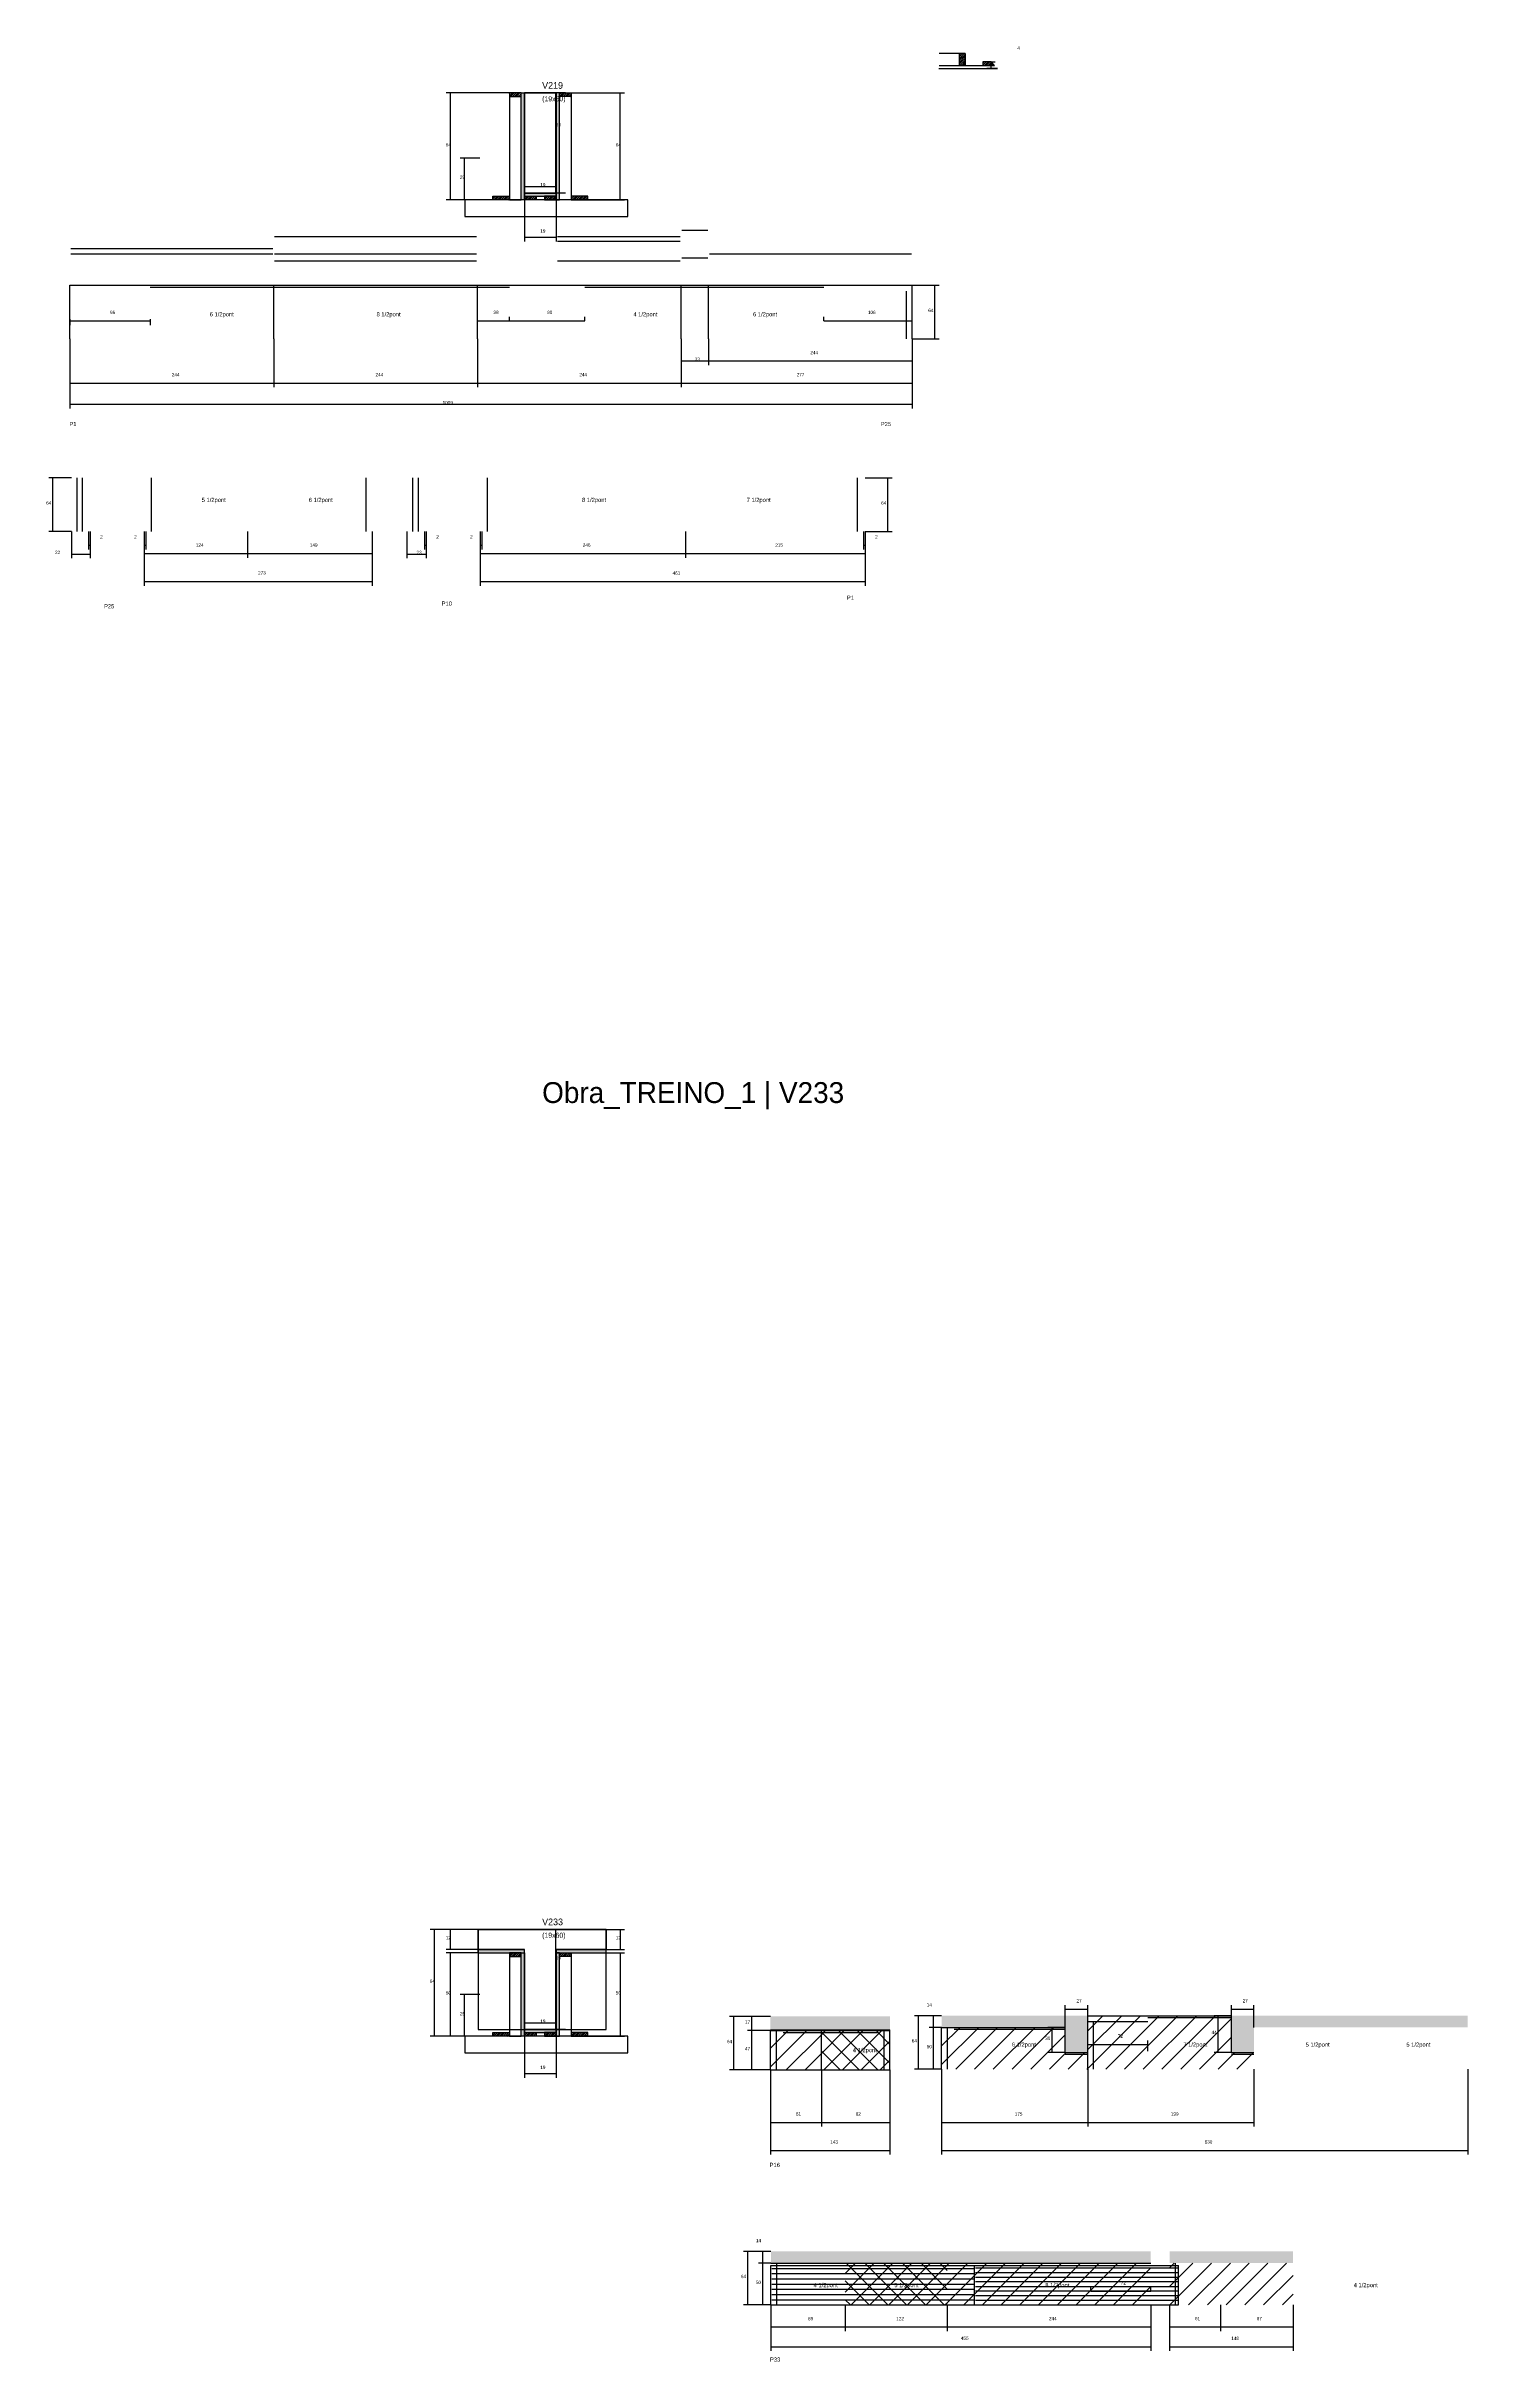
# Model space of a CAD drawing. Header units: metres. Extents: x -2848 to 22762, y -49062 to 1016.
# Drawn here: x 2606 to 4308, y -18118 to -15344 of the extents above; entities that cross this region are included whole.
import ezdxf

# ---------------------------------------------------------------- set-up
doc = ezdxf.new("R2010")
doc.units = ezdxf.units.M
for name, color, linetype in [('CONCRETO', 251, 'Continuous'), ('COTA', 4, 'Continuous'), ('Cota Seção (2x)', 4, 'Continuous'), ('Hachura', 253, 'Continuous'), ('LABEL_ID', 3, 'Continuous'), ('Madeira', 126, 'Continuous'), ('NOMENCLATURA', 7, 'Continuous'), ('Painéis', 200, 'Continuous'), ('REAPROVEITAMENTO', 251, 'Continuous'), ('SARR_2.2x7', 40, 'Continuous'), ('Texto Seção', 7, 'Continuous')]:
    doc.layers.add(name, color=color, linetype=linetype)

msp = doc.modelspace()

# ---------------------------------------------------------------- hatches: boundary and pattern name
at = {"layer": 'COTA'}
h = msp.add_hatch(dxfattribs=at)
h.set_pattern_fill('AR-CONC', scale=0.03)
h.paths.add_polyline_path([(3616.5, -17720.3), (3616.5, -17704.3), (3616.5, -17704.3), (3473.5, -17704.3), (3473.5, -17704.3), (3473.5, -17720.3), (3473.5, -17720.3), (3616.5, -17720.3)])
h = msp.add_hatch(dxfattribs=at)
h.set_pattern_fill('AR-CONC', scale=0.03)
h.paths.add_polyline_path([(3853.5, -17747.4), (3853.5, -17703.4), (3853.5, -17703.4), (3678.5, -17703.4), (3678.5, -17703.4), (3678.5, -17717.4), (3678.5, -17717.4), (3826.5, -17717.4), (3826.5, -17717.4), (3826.5, -17747.4), (3826.5, -17747.4), (3853.5, -17747.4)])
h = msp.add_hatch(dxfattribs=at)
h.set_pattern_fill('AR-CONC', scale=0.03)
h.paths.add_polyline_path([(4025.5, -17703.4), (4025.5, -17747.4), (4025.5, -17747.4), (4052.5, -17747.4), (4052.5, -17747.4), (4052.5, -17717.4), (4052.5, -17717.4), (4308.5, -17717.4), (4308.5, -17717.4), (4308.5, -17703.4), (4308.5, -17703.4), (4025.5, -17703.4)])
h = msp.add_hatch(dxfattribs=at)
h.set_pattern_fill('AR-CONC', scale=0.03)
h.paths.add_polyline_path([(3929, -17985.8), (3929, -17999.8), (3929, -17999.8), (3474, -17999.8), (3474, -17999.8), (3474, -17985.8), (3474, -17985.8), (3929, -17985.8)])
h = msp.add_hatch(dxfattribs=at)
h.set_pattern_fill('AR-CONC', scale=0.03)
h.paths.add_polyline_path([(4099.4, -17999.8), (4099.4, -17985.8), (4099.4, -17985.8), (3951.4, -17985.8), (3951.4, -17985.8), (3951.4, -17999.8), (3951.4, -17999.8), (4099.4, -17999.8)])
at = {"layer": 'Hachura'}
h = msp.add_hatch(dxfattribs=at)
h.set_pattern_fill('ANSI31', scale=0.5)
h.paths.add_polyline_path([(3706.8, -15366.9), (3699.8, -15366.9), (3699.8, -15352.9), (3706.8, -15352.9)])
h = msp.add_hatch(dxfattribs=at)
h.set_pattern_fill('ANSI31', scale=0.5)
h.paths.add_polyline_path([(3741.8, -15366.9), (3737.6, -15362.5), (3737.6, -15362.5), (3727.7, -15362.5), (3727.7, -15362.5), (3727.7, -15366.9), (3727.7, -15366.9), (3741.8, -15366.9)])
h = msp.add_hatch(dxfattribs=at)
h.set_pattern_fill('ANSI31', scale=0.5)
h.paths.add_polyline_path([(3174.8, -15404.4), (3174.8, -15400), (3174.8, -15400), (3160.8, -15400), (3160.8, -15400), (3160.8, -15404.4), (3160.8, -15404.4), (3174.8, -15404.4)])
h = msp.add_hatch(color=8, dxfattribs=at)
h.dxf.hatch_style = 1
h.paths.add_polyline_path([(3174.8, -15400), (3178.8, -15400), (3178.8, -15400), (3178.8, -15528), (3178.8, -15528), (3174.8, -15528), (3174.8, -15528), (3174.8, -15400)])
h = msp.add_hatch(color=8, dxfattribs=at)
h.dxf.hatch_style = 1
h.paths.add_polyline_path([(3220.8, -15400), (3216.8, -15400), (3216.8, -15400), (3216.8, -15528), (3216.8, -15528), (3220.8, -15528), (3220.8, -15528), (3220.8, -15400)])
h = msp.add_hatch(dxfattribs=at)
h.set_pattern_fill('ANSI31', scale=0.5)
h.paths.add_polyline_path([(3220.8, -15404.4), (3220.8, -15400), (3220.8, -15400), (3234.8, -15400), (3234.8, -15400), (3234.8, -15404.4), (3234.8, -15404.4), (3220.8, -15404.4)])
h = msp.add_hatch(dxfattribs=at)
h.set_pattern_fill('ANSI31', scale=0.5)
h.paths.add_polyline_path([(3140.8, -15528), (3140.8, -15523.6), (3140.8, -15523.6), (3160.8, -15523.6), (3160.8, -15523.6), (3160.8, -15528), (3160.8, -15528), (3140.8, -15528)])
h = msp.add_hatch(color=8, dxfattribs=at)
h.dxf.hatch_style = 1
h.paths.add_polyline_path([(3216.8, -15523.6), (3216.8, -15520), (3216.8, -15520), (3178.8, -15520), (3178.8, -15520), (3178.8, -15523.6), (3178.8, -15523.6), (3216.8, -15523.6)])
h = msp.add_hatch(dxfattribs=at)
h.set_pattern_fill('ANSI31', scale=0.5)
h.paths.add_polyline_path([(3178.8, -15528), (3178.8, -15523.6), (3178.8, -15523.6), (3192.8, -15523.6), (3192.8, -15523.6), (3192.8, -15528), (3192.8, -15528), (3178.8, -15528)])
h = msp.add_hatch(dxfattribs=at)
h.set_pattern_fill('ANSI31', scale=0.5)
h.paths.add_polyline_path([(3216.8, -15528), (3216.8, -15523.6), (3216.8, -15523.6), (3202.8, -15523.6), (3202.8, -15523.6), (3202.8, -15528), (3202.8, -15528), (3216.8, -15528)])
h = msp.add_hatch(dxfattribs=at)
h.set_pattern_fill('ANSI31', scale=0.5)
h.paths.add_polyline_path([(3254.8, -15528), (3254.8, -15523.6), (3254.8, -15523.6), (3234.8, -15523.6), (3234.8, -15523.6), (3234.8, -15528), (3234.8, -15528), (3254.8, -15528)])
h = msp.add_hatch(color=8, dxfattribs=at)
h.dxf.hatch_style = 1
h.paths.add_polyline_path([(3178.8, -17628), (3178.8, -17624), (3178.8, -17624), (3123.2, -17624), (3123.2, -17624), (3123.2, -17628), (3123.2, -17628), (3178.8, -17628)])
h = msp.add_hatch(dxfattribs=at)
h.set_pattern_fill('ANSI31', scale=0.5)
h.paths.add_polyline_path([(3174.8, -17632.4), (3174.8, -17628), (3174.8, -17628), (3160.8, -17628), (3160.8, -17628), (3160.8, -17632.4), (3160.8, -17632.4), (3174.8, -17632.4)])
h = msp.add_hatch(color=8, dxfattribs=at)
h.dxf.hatch_style = 1
h.paths.add_polyline_path([(3174.8, -17628), (3178.8, -17628), (3178.8, -17628), (3178.8, -17728), (3178.8, -17728), (3174.8, -17728), (3174.8, -17728), (3174.8, -17628)])
h = msp.add_hatch(color=8, dxfattribs=at)
h.dxf.hatch_style = 1
h.paths.add_polyline_path([(3276.8, -17628), (3276.8, -17624), (3276.8, -17624), (3216.8, -17624), (3216.8, -17624), (3216.8, -17628), (3216.8, -17628), (3276.8, -17628)])
h = msp.add_hatch(color=8, dxfattribs=at)
h.dxf.hatch_style = 1
h.paths.add_polyline_path([(3220.8, -17628), (3216.8, -17628), (3216.8, -17628), (3216.8, -17728), (3216.8, -17728), (3220.8, -17728), (3220.8, -17728), (3220.8, -17628)])
h = msp.add_hatch(dxfattribs=at)
h.set_pattern_fill('ANSI31', scale=0.5)
h.paths.add_polyline_path([(3220.8, -17632.4), (3220.8, -17628), (3220.8, -17628), (3234.8, -17628), (3234.8, -17628), (3234.8, -17632.4), (3234.8, -17632.4), (3220.8, -17632.4)])
h = msp.add_hatch(dxfattribs=at)
h.set_pattern_fill('ANSI31', scale=0.5)
h.paths.add_polyline_path([(3140.8, -17728), (3140.8, -17723.6), (3140.8, -17723.6), (3160.8, -17723.6), (3160.8, -17723.6), (3160.8, -17728), (3160.8, -17728), (3140.8, -17728)])
h = msp.add_hatch(color=8, dxfattribs=at)
h.dxf.hatch_style = 1
h.paths.add_polyline_path([(3216.8, -17723.6), (3216.8, -17720), (3216.8, -17720), (3178.8, -17720), (3178.8, -17720), (3178.8, -17723.6), (3178.8, -17723.6), (3216.8, -17723.6)])
h = msp.add_hatch(dxfattribs=at)
h.set_pattern_fill('ANSI31', scale=0.5)
h.paths.add_polyline_path([(3178.8, -17728), (3178.8, -17723.6), (3178.8, -17723.6), (3192.8, -17723.6), (3192.8, -17723.6), (3192.8, -17728), (3192.8, -17728), (3178.8, -17728)])
h = msp.add_hatch(dxfattribs=at)
h.set_pattern_fill('ANSI31', scale=0.5)
h.paths.add_polyline_path([(3216.8, -17728), (3216.8, -17723.6), (3216.8, -17723.6), (3202.8, -17723.6), (3202.8, -17723.6), (3202.8, -17728), (3202.8, -17728), (3216.8, -17728)])
h = msp.add_hatch(dxfattribs=at)
h.set_pattern_fill('ANSI31', scale=0.5)
h.paths.add_polyline_path([(3254.8, -17728), (3254.8, -17723.6), (3254.8, -17723.6), (3234.8, -17723.6), (3234.8, -17723.6), (3234.8, -17728), (3234.8, -17728), (3254.8, -17728)])
at = {"layer": 'REAPROVEITAMENTO'}
h = msp.add_hatch(dxfattribs=at)
h.set_pattern_fill('ANSI31', scale=5)
h.paths.add_polyline_path([(3473.5, -17768.3), (3534.5, -17768.3), (3534.5, -17768.3), (3534.5, -17721.3), (3534.5, -17721.3), (3473.5, -17721.3), (3473.5, -17721.3), (3473.5, -17768.3)])
h = msp.add_hatch(dxfattribs=at)
h.set_pattern_fill('ANSI37', scale=5)
h.paths.add_polyline_path([(3616.5, -17721.3), (3534.5, -17721.3), (3534.5, -17721.3), (3534.5, -17768.3), (3534.5, -17768.3), (3616.5, -17768.3), (3616.5, -17768.3), (3616.5, -17721.3)])
h = msp.add_hatch(dxfattribs=at)
h.set_pattern_fill('ANSI31', scale=5)
h.paths.add_polyline_path([(3826.5, -17747.4), (3826.5, -17717.4), (3826.5, -17717.4), (3678.5, -17717.4), (3678.5, -17717.4), (3678.5, -17767.4), (3678.5, -17767.4), (3853.5, -17767.4), (3853.5, -17767.4), (3853.5, -17747.4), (3853.5, -17747.4), (3826.5, -17747.4)])
h = msp.add_hatch(dxfattribs=at)
h.set_pattern_fill('ANSI31', scale=5)
h.paths.add_polyline_path([(4025.5, -17747.4), (4025.5, -17703.4), (4025.5, -17703.4), (3853.5, -17703.4), (3853.5, -17703.4), (3853.5, -17767.4), (3853.5, -17767.4), (4052.5, -17767.4), (4052.5, -17767.4), (4052.5, -17747.4), (4052.5, -17747.4), (4025.5, -17747.4)])
h = msp.add_hatch(dxfattribs=at)
h.set_pattern_fill('ANSI37', scale=5)
h.paths.add_polyline_path([(3685, -17999.8), (3563, -17999.8), (3563, -17999.8), (3563, -18049.8), (3563, -18049.8), (3685, -18049.8), (3685, -18049.8), (3685, -17999.8)])
h = msp.add_hatch(dxfattribs=at)
h.set_pattern_fill('ANSI31', scale=5)
h.paths.add_polyline_path([(3685, -18049.8), (3929, -18049.8), (3929, -18049.8), (3929, -17999.8), (3929, -17999.8), (3685, -17999.8), (3685, -17999.8), (3685, -18049.8)])
h = msp.add_hatch(dxfattribs=at)
h.set_pattern_fill('ANSI31', scale=5)
h.paths.add_polyline_path([(3951.4, -18049.8), (4099.4, -18049.8), (4099.4, -18049.8), (4099.4, -17999.8), (4099.4, -17999.8), (3951.4, -17999.8), (3951.4, -17999.8), (3951.4, -18049.8)])

# ---------------------------------------------------------------- linework, layer by layer
at = {"layer": 'CONCRETO'}
for points in [[(3178.8, -15400), (3178.8, -15400), (3216.8, -15400), (3216.8, -15428), (3216.8, -15428), (3216.8, -15520), (3178.8, -15520), (3178.8, -15400)], [(3178.8, -15520), (3216.8, -15520), (3216.8, -15400), (3178.8, -15400)], [(3123.2, -17624), (3123.2, -17600), (3276.8, -17600), (3276.8, -17624), (3216.8, -17624), (3216.8, -17720), (3178.8, -17720), (3178.8, -17624)], [(3123.2, -17720), (3276.8, -17720), (3276.8, -17600), (3123.2, -17600)]]:
    msp.add_lwpolyline(points, close=True, dxfattribs=at)
at = {"layer": 'COTA'}
for p, q in [((3737.6, -15370.5), (3737.6, -15362.5)), ((3737.6, -15362.5), (3742.6, -15362.5)), ((3745.2, -15370.5), (3732.6, -15370.5)), ((3160.8, -15400), (3085.1, -15400)), ((3090.1, -15528), (3090.1, -15400)), ((3234.8, -15400), (3298.6, -15400)), ((3293.6, -15528), (3293.6, -15400)), ((3125.5, -15478.1), (3101.9, -15478.1)), ((3106.9, -15528), (3106.9, -15478.1)), ((3145.2, -15528), (3085.1, -15528)), ((3125.5, -15528), (3101.9, -15528)), ((3178.8, -15528), (3178.8, -15577.8)), ((3216.8, -15528), (3216.8, -15577.8)), ((3250.4, -15528), (3298.6, -15528)), ((3178.8, -15572.8), (3216.8, -15572.8)), ((2634.5, -15694.4), (2634.5, -15778)), ((2634.5, -15694.4), (2634.5, -15752.6)), ((2878.5, -15694.4), (2878.5, -15752.6)), ((2878.5, -15694.4), (2878.5, -15752.6)), ((3122.5, -15694.4), (3122.5, -15752.6)), ((3122.5, -15694.4), (3122.5, -15752.6)), ((3366.5, -15694.4), (3366.5, -15752.6)), ((3366.5, -15694.4), (3366.5, -15752.6)), ((3643.2, -15694.4), (3643.2, -15752.6)), ((3643.2, -15694.4), (3643.2, -15778)), ((2634.5, -15747.6), (2878.5, -15747.6)), ((2878.5, -15747.6), (3122.5, -15747.6)), ((3122.5, -15747.6), (3366.5, -15747.6)), ((3366.5, -15747.6), (3643.2, -15747.6)), ((2634.5, -15773), (3643.2, -15773)), ((2656.7, -15925.2), (2656.7, -15946.8)), ((2656.7, -15941.8), (2658.7, -15941.8)), ((2658.7, -15925.2), (2658.7, -15946.8)), ((2723.3, -15925.2), (2723.3, -15956.7)), ((2723.3, -15925.2), (2723.3, -15990.3)), ((2723.3, -15925.2), (2723.3, -15946.8)), ((2723.3, -15941.8), (2725.3, -15941.8)), ((2725.3, -15925.2), (2725.3, -15946.8)), ((2847.3, -15925.2), (2847.3, -15956.7)), ((2847.3, -15925.2), (2847.3, -15956.7)), ((2996.3, -15925.2), (2996.3, -15956.7)), ((2996.3, -15925.2), (2996.3, -15990.3)), ((3059.1, -15925.2), (3059.1, -15946.8)), ((3059.1, -15941.8), (3061.1, -15941.8)), ((3061.1, -15925.2), (3061.1, -15946.8)), ((3125.7, -15925.2), (3125.7, -15956.7)), ((3125.7, -15925.2), (3125.7, -15990.3)), ((3125.7, -15925.2), (3125.7, -15946.8)), ((3125.7, -15941.8), (3127.7, -15941.8)), ((3127.7, -15925.2), (3127.7, -15946.8)), ((3371.7, -15925.2), (3371.7, -15956.7)), ((3371.7, -15925.2), (3371.7, -15956.7)), ((3584.7, -15925.2), (3584.7, -15946.8)), ((3584.7, -15941.8), (3586.7, -15941.8)), ((3586.7, -15925.2), (3586.7, -15956.7)), ((3586.7, -15925.2), (3586.7, -15990.3)), ((3586.7, -15925.2), (3586.7, -15946.8)), ((2723.3, -15951.7), (2847.3, -15951.7)), ((2847.3, -15951.7), (2996.3, -15951.7)), ((3125.7, -15951.7), (3371.7, -15951.7)), ((3371.7, -15951.7), (3586.7, -15951.7)), ((2723.3, -15985.3), (2996.3, -15985.3)), ((3125.7, -15985.3), (3586.7, -15985.3)), ((3123.2, -17600), (3065.9, -17600)), ((3070.9, -17728), (3070.9, -17600)), ((3123.2, -17600), (3085.2, -17600)), ((3090.2, -17624), (3090.2, -17600)), ((3276.8, -17600), (3298.7, -17600)), ((3293.7, -17624), (3293.7, -17600)), ((3123.2, -17624), (3085.2, -17624)), ((3123.2, -17628), (3085.2, -17628)), ((3090.2, -17728), (3090.2, -17628)), ((3276.8, -17624), (3298.7, -17624)), ((3276.8, -17628), (3298.7, -17628)), ((3293.7, -17728), (3293.7, -17628)), ((3125.5, -17678), (3102, -17678)), ((3107, -17728), (3107, -17678)), ((3826.5, -17717.4), (3826.5, -17690.6)), ((3826.5, -17695.6), (3853.5, -17695.6)), ((3853.5, -17703.4), (3853.5, -17690.6)), ((4025.5, -17703.4), (4025.5, -17690.6)), ((4025.5, -17695.6), (4052.5, -17695.6)), ((4052.5, -17717.4), (4052.5, -17690.6)), ((3473.5, -17704.3), (3424.5, -17704.3)), ((3429.5, -17768.3), (3429.5, -17704.3)), ((3473.5, -17704.3), (3446.1, -17704.3)), ((3473.5, -17721.3), (3446.1, -17721.3)), ((3473.5, -17721.3), (3446.1, -17721.3)), ((3451.1, -17721.3), (3451.1, -17704.3)), ((3451.1, -17768.3), (3451.1, -17721.3)), ((3826.5, -17717.4), (3805.8, -17717.4)), ((3810.8, -17747.4), (3810.8, -17717.4)), ((4025.5, -17703.4), (4004.8, -17703.4)), ((4009.8, -17747.4), (4009.8, -17703.4)), ((3145.2, -17728), (3065.9, -17728)), ((3145.2, -17728), (3085.2, -17728)), ((3125.5, -17728), (3102, -17728)), ((3178.8, -17728), (3178.8, -17777.7)), ((3216.8, -17728), (3216.8, -17777.7)), ((3250.4, -17728), (3298.7, -17728)), ((3826.5, -17747.4), (3805.8, -17747.4)), ((3853.5, -17745.7), (3853.5, -17732.9)), ((3853.5, -17737.9), (3925.5, -17737.9)), ((3925.5, -17745.7), (3925.5, -17732.9)), ((4025.5, -17747.4), (4004.8, -17747.4)), ((3178.8, -17772.7), (3216.8, -17772.7)), ((3473.5, -17768.3), (3424.5, -17768.3)), ((3473.5, -17768.3), (3446.1, -17768.3)), ((3473.5, -17768.3), (3473.5, -17836.2)), ((3473.5, -17768.3), (3473.5, -17869.8)), ((3534.5, -17768.3), (3534.5, -17836.2)), ((3534.5, -17768.3), (3534.5, -17836.2)), ((3616.5, -17768.3), (3616.5, -17836.2)), ((3616.5, -17768.3), (3616.5, -17869.8)), ((3678.5, -17767.4), (3678.5, -17869.8)), ((3678.5, -17767.4), (3678.5, -17836.2)), ((3853.5, -17767.4), (3853.5, -17836.2)), ((3853.5, -17767.4), (3853.5, -17836.2)), ((4052.5, -17767.4), (4052.5, -17836.2)), ((4308.5, -17767.4), (4308.5, -17869.8)), ((3473.5, -17831.2), (3534.5, -17831.2)), ((3534.5, -17831.2), (3616.5, -17831.2)), ((3678.5, -17831.2), (3853.5, -17831.2)), ((3853.5, -17831.2), (4052.5, -17831.2)), ((3473.5, -17864.8), (3616.5, -17864.8)), ((3678.5, -17864.8), (4308.5, -17864.8)), ((3474, -18049.8), (3474, -18104.9)), ((3685, -18049.8), (3685, -18081.3)), ((3929, -18049.8), (3929, -18081.3)), ((3929, -18049.8), (3929, -18104.9)), ((3951.4, -18049.8), (3951.4, -18081.3)), ((3951.4, -18049.8), (3951.4, -18104.9)), ((4012.4, -18049.8), (4012.4, -18081.3)), ((4012.4, -18049.8), (4012.4, -18081.3)), ((4099.4, -18049.8), (4099.4, -18081.3)), ((4099.4, -18049.8), (4099.4, -18104.9)), ((3685, -18076.3), (3929, -18076.3)), ((3951.4, -18076.3), (4012.4, -18076.3)), ((4012.4, -18076.3), (4099.4, -18076.3)), ((3474, -18099.9), (3929, -18099.9)), ((3951.4, -18099.9), (4099.4, -18099.9))]:
    msp.add_line(p, q, dxfattribs=at)
at = {"layer": 'Cota Seção (2x)'}
for p, q in [((3227.8, -15400), (3211.3, -15400)), ((3216.3, -15520), (3216.3, -15400)), ((3178.8, -15528), (3178.8, -15507)), ((3178.8, -15512), (3216.8, -15512)), ((3227.8, -15520), (3211.3, -15520)), ((3216.8, -15528), (3216.8, -15507)), ((3643.2, -15630.4), (3675.5, -15630.4)), ((3670.5, -15694.4), (3670.5, -15630.4)), ((2634.5, -15671.1), (2634.5, -15678)), ((2730.5, -15671.1), (2730.5, -15678)), ((3122.5, -15673), (3122.5, -15668)), ((3161, -15673), (3161, -15668)), ((3161, -15673), (3161, -15668)), ((3251, -15673), (3251, -15668)), ((3537.2, -15673), (3537.2, -15668)), ((3643.2, -15673), (3643.2, -15668)), ((2634.5, -15673), (2730.5, -15673)), ((3122.5, -15673), (3161, -15673)), ((3161, -15673), (3251, -15673)), ((3366.5, -15694.4), (3366.5, -15726)), ((3399.2, -15694.4), (3399.2, -15726)), ((3399.2, -15694.4), (3399.2, -15726)), ((3537.2, -15673), (3643.2, -15673)), ((3643.2, -15694.4), (3675.5, -15694.4)), ((3643.2, -15694.4), (3643.2, -15726)), ((3366.5, -15721), (3399.2, -15721)), ((3399.2, -15721), (3643.2, -15721)), ((2636.2, -15861.2), (2609, -15861.2)), ((2614, -15925.2), (2614, -15861.2)), ((3586.7, -15861.2), (3619.1, -15861.2)), ((3614.1, -15925.2), (3614.1, -15861.2)), ((2636.2, -15925.2), (2609, -15925.2)), ((2636.2, -15925.2), (2636.2, -15957.4)), ((2658.7, -15925.2), (2658.7, -15957.4)), ((3038.1, -15925.2), (3038.1, -15957.4)), ((3061.1, -15925.2), (3061.1, -15957.4)), ((3586.7, -15925.2), (3619.1, -15925.2)), ((2636.2, -15952.4), (2658.7, -15952.4)), ((3038.1, -15952.4), (3061.1, -15952.4)), ((3227.8, -17600), (3211.3, -17600)), ((3216.3, -17720), (3216.3, -17600)), ((3178.8, -17728), (3178.8, -17707)), ((3178.8, -17712), (3216.8, -17712)), ((3227.8, -17720), (3211.3, -17720)), ((3216.8, -17728), (3216.8, -17707)), ((3678.5, -17703.4), (3645.9, -17703.4)), ((3650.9, -17767.4), (3650.9, -17703.4)), ((3678.5, -17703.4), (3663.7, -17703.4)), ((3678.5, -17717.4), (3663.7, -17717.4)), ((3678.5, -17717.4), (3663.7, -17717.4)), ((3668.7, -17717.4), (3668.7, -17703.4)), ((3668.7, -17767.4), (3668.7, -17717.4)), ((3678.5, -17767.4), (3645.9, -17767.4)), ((3678.5, -17767.4), (3663.7, -17767.4)), ((3474, -17985.8), (3441.3, -17985.8)), ((3446.3, -18049.8), (3446.3, -17985.8)), ((3474, -17985.8), (3459.2, -17985.8)), ((3474, -17999.8), (3459.2, -17999.8)), ((3474, -17999.8), (3459.2, -17999.8)), ((3464.2, -17999.8), (3464.2, -17985.8)), ((3464.2, -18049.8), (3464.2, -17999.8)), ((3857, -18033.4), (3857, -18028.4)), ((3929, -18033.4), (3929, -18028.4)), ((3474, -18049.8), (3441.3, -18049.8)), ((3474, -18049.8), (3459.2, -18049.8)), ((3474, -18049.8), (3474, -18081.3)), ((3563, -18049.8), (3563, -18081.3)), ((3563, -18049.8), (3563, -18081.3)), ((3685, -18049.8), (3685, -18081.3)), ((3857, -18033.4), (3929, -18033.4)), ((3474, -18076.3), (3563, -18076.3)), ((3563, -18076.3), (3685, -18076.3))]:
    msp.add_line(p, q, dxfattribs=at)
at = {"layer": 'Madeira'}
msp.add_lwpolyline([(3706.8, -15366.9), (3706.8, -15352.9), (3675.4, -15352.9)], dxfattribs=at)
for points in [[(3706.8, -15352.9), (3706.8, -15366.9), (3699.8, -15366.9), (3699.8, -15352.9)], [(3727.7, -15366.9), (3741.8, -15366.9), (3737.6, -15362.5), (3727.7, -15362.5)], [(3174.8, -15404.4), (3174.8, -15400), (3160.8, -15400), (3160.8, -15404.4)], [(3174.8, -15400), (3160.8, -15400), (3160.8, -15528), (3174.8, -15528)], [(3220.8, -15404.4), (3220.8, -15400), (3234.8, -15400), (3234.8, -15404.4)], [(3220.8, -15400), (3234.8, -15400), (3234.8, -15528), (3220.8, -15528)], [(3107.3, -15548), (3302.5, -15548), (3302.5, -15528), (3107.3, -15528)], [(3140.8, -15528), (3140.8, -15523.6), (3160.8, -15523.6), (3160.8, -15528)], [(3178.8, -15528), (3178.8, -15523.6), (3192.8, -15523.6), (3192.8, -15528)], [(3216.8, -15528), (3216.8, -15523.6), (3202.8, -15523.6), (3202.8, -15528)], [(3254.8, -15528), (3254.8, -15523.6), (3234.8, -15523.6), (3234.8, -15528)], [(3174.8, -17632.4), (3174.8, -17628), (3160.8, -17628), (3160.8, -17632.4)], [(3174.8, -17628), (3160.8, -17628), (3160.8, -17728), (3174.8, -17728)], [(3220.8, -17632.4), (3220.8, -17628), (3234.8, -17628), (3234.8, -17632.4)], [(3220.8, -17628), (3234.8, -17628), (3234.8, -17728), (3220.8, -17728)], [(3140.8, -17728), (3140.8, -17723.6), (3160.8, -17723.6), (3160.8, -17728)], [(3178.8, -17728), (3178.8, -17723.6), (3192.8, -17723.6), (3192.8, -17728)], [(3216.8, -17728), (3216.8, -17723.6), (3202.8, -17723.6), (3202.8, -17728)], [(3254.8, -17728), (3254.8, -17723.6), (3234.8, -17723.6), (3234.8, -17728)], [(3107.4, -17748), (3302.6, -17748), (3302.6, -17728), (3107.4, -17728)]]:
    msp.add_lwpolyline(points, close=True, dxfattribs=at)
at = {"layer": 'Painéis'}
for p, q in [((3675.3, -15370.5), (3745.2, -15370.5)), ((3675.4, -15366.9), (3741.8, -15366.9)), ((3178.8, -15528), (3178.8, -15400)), ((3216.8, -15528), (3216.8, -15400)), ((3178.8, -15520), (3216.8, -15520)), ((3178.8, -15523.6), (3178.8, -15520)), ((3216.8, -15523.6), (3216.8, -15520)), ((2634.5, -15630.4), (3643.2, -15630.4)), ((2634.5, -15694.4), (2634.5, -15630.4)), ((2878.5, -15694.4), (2878.5, -15630.4)), ((3122.5, -15694.4), (3122.5, -15630.4)), ((3366.5, -15694.4), (3366.5, -15630.4)), ((3399.2, -15694.4), (3399.2, -15630.4)), ((3643.2, -15694.4), (3643.2, -15630.4)), ((3123.2, -17624), (3178.8, -17624)), ((3123.2, -17628), (3123.2, -17624)), ((3178.8, -17628), (3178.8, -17624)), ((3178.8, -17728), (3178.8, -17628)), ((3216.8, -17624), (3276.8, -17624)), ((3216.8, -17628), (3216.8, -17624)), ((3216.8, -17728), (3216.8, -17628)), ((3276.8, -17628), (3276.8, -17624)), ((3178.8, -17720), (3216.8, -17720)), ((3178.8, -17723.6), (3178.8, -17720)), ((3216.8, -17723.6), (3216.8, -17720)), ((3473.5, -17721.3), (3616.5, -17721.3)), ((3473.5, -17768.3), (3473.5, -17721.3)), ((3534.5, -17768.3), (3534.5, -17721.3)), ((3616.5, -17768.3), (3616.5, -17721.3)), ((3678.5, -17717.4), (3826.5, -17717.4)), ((3678.5, -17767.4), (3678.5, -17717.4)), ((3826.5, -17747.4), (3826.5, -17717.4)), ((3853.5, -17703.4), (4025.5, -17703.4)), ((3853.5, -17767.4), (3853.5, -17703.4)), ((4025.5, -17747.4), (4025.5, -17703.4)), ((3826.5, -17747.4), (3853.5, -17747.4)), ((4025.5, -17747.4), (4052.5, -17747.4)), ((3473.5, -17768.3), (3616.5, -17768.3)), ((3474, -17999.8), (3929, -17999.8)), ((3474, -18002.8), (3718, -18002.8)), ((3474, -18049.8), (3474, -18002.8)), ((3718, -18049.8), (3718, -18002.8)), ((3718, -18002.8), (3962, -18002.8)), ((3718, -18049.8), (3718, -18002.8)), ((3962, -18049.8), (3962, -18002.8)), ((3474, -18049.8), (3929, -18049.8)), ((3474, -18049.8), (3718, -18049.8)), ((3718, -18049.8), (3962, -18049.8))]:
    msp.add_line(p, q, dxfattribs=at)
for points in [[(3174.8, -15400), (3178.8, -15400), (3178.8, -15528), (3174.8, -15528)], [(3220.8, -15400), (3216.8, -15400), (3216.8, -15528), (3220.8, -15528)], [(3216.8, -15523.6), (3216.8, -15520), (3178.8, -15520), (3178.8, -15523.6)], [(3178.8, -17628), (3178.8, -17624), (3123.2, -17624), (3123.2, -17628)], [(3174.8, -17628), (3178.8, -17628), (3178.8, -17728), (3174.8, -17728)], [(3276.8, -17628), (3276.8, -17624), (3216.8, -17624), (3216.8, -17628)], [(3220.8, -17628), (3216.8, -17628), (3216.8, -17728), (3220.8, -17728)], [(3216.8, -17723.6), (3216.8, -17720), (3178.8, -17720), (3178.8, -17723.6)]]:
    msp.add_lwpolyline(points, close=True, dxfattribs=at)
at = {"layer": 'SARR_2.2x7'}
for p, q in [((2635.5, -15586.5), (2877.3, -15586.5)), ((2879.3, -15571.8), (3121.3, -15571.8)), ((3218.3, -15571.8), (3365.3, -15571.8)), ((3218.3, -15577.7), (3365.3, -15577.7)), ((3367.3, -15564.5), (3398.3, -15564.5)), ((2635.5, -15592.8), (2877.3, -15592.8)), ((2879.3, -15592.8), (3121.3, -15592.8)), ((2879.3, -15601.1), (3121.3, -15601.1)), ((3218.3, -15601.1), (3365.3, -15601.1)), ((3367.3, -15597.5), (3398.3, -15597.5)), ((3400.3, -15592.8), (3642.3, -15592.8)), ((2730.5, -15632.6), (2878.5, -15632.6)), ((2878.5, -15632.6), (3122.5, -15632.6)), ((3122.5, -15632.6), (3161, -15632.6)), ((3251, -15632.6), (3366.5, -15632.6)), ((3366.5, -15632.6), (3537.2, -15632.6)), ((3636.2, -15694.4), (3636.2, -15637.4)), ((2643.2, -15925.2), (2643.2, -15861.2)), ((2649.7, -15925.2), (2649.7, -15861.2)), ((2732.3, -15925.2), (2732.3, -15861.2)), ((2989.3, -15925.2), (2989.3, -15861.2)), ((3045.1, -15925.2), (3045.1, -15861.2)), ((3052.1, -15925.2), (3052.1, -15861.2)), ((3134.7, -15925.2), (3134.7, -15861.2)), ((3577.7, -15925.2), (3577.7, -15861.2)), ((3473.5, -17720.3), (3616.5, -17720.3)), ((3473.5, -17721.3), (3473.5, -17720.3)), ((3480.5, -17768.3), (3480.5, -17721.3)), ((3488.5, -17723.5), (3534.5, -17723.5)), ((3534.5, -17721.3), (3534.5, -17720.3)), ((3534.5, -17723.5), (3601.5, -17723.5)), ((3609.5, -17768.3), (3609.5, -17721.3)), ((3616.5, -17721.3), (3616.5, -17720.3)), ((3685.5, -17767.4), (3685.5, -17717.4)), ((3693.5, -17719.6), (3826.5, -17719.6)), ((3853.5, -17710.4), (3925.5, -17710.4)), ((3860.5, -17767.4), (3860.5, -17710.4)), ((3925.5, -17705.6), (4025.5, -17705.6)), ((3826.5, -17749.6), (3853.5, -17749.6)), ((4025.5, -17749.6), (4052.5, -17749.6)), ((3481, -18049.8), (3481, -17999.8)), ((3958.4, -18049.8), (3958.4, -17999.8)), ((3475, -18006.1), (3717, -18006.1)), ((3475, -18012.3), (3717, -18012.3)), ((3475, -18018.6), (3717, -18018.6)), ((3475, -18024.8), (3717, -18024.8)), ((3719, -18005.4), (3961, -18005.4)), ((3719, -18010.9), (3961, -18010.9)), ((3719, -18016.5), (3961, -18016.5)), ((3719, -18022), (3961, -18022)), ((3719, -18027.6), (3961, -18027.6)), ((3475, -18031.1), (3717, -18031.1)), ((3475, -18037.3), (3717, -18037.3)), ((3475, -18043.6), (3717, -18043.6)), ((3719, -18033.1), (3961, -18033.1)), ((3719, -18038.7), (3961, -18038.7)), ((3719, -18044.2), (3961, -18044.2))]:
    msp.add_line(p, q, dxfattribs=at)

# ---------------------------------------------------------------- texts
at = {"layer": 'COTA'}
for s, p in [('4', (3769.2, -15348.1)), ('64', (3084.6, -15464)), ('64', (3288.1, -15464)), ('25', (3101.4, -15503)), ('19', (3197.8, -15567.3)), ('244', (2756.5, -15739.5)), ('244', (3000.5, -15739.5)), ('244', (3244.5, -15739.5)), ('277', (3504.8, -15739.5)), ('1009', (3080.8, -15773)), ('2', (2670.7, -15933.8)), ('2', (2711.3, -15933.8)), ('124', (2785.3, -15943.6)), ('149', (2921.8, -15943.6)), ('2', (3073.2, -15933.8)), ('2', (3113.7, -15933.8)), ('246', (3248.7, -15943.6)), ('215', (3479.2, -15943.6)), ('2', (3598.8, -15933.8)), ('273', (2859.8, -15977)), ('461', (3356.2, -15977.2)), ('12', (3084.7, -17612)), ('12', (3288.2, -17612)), ('64', (3065.4, -17664)), ('50', (3084.7, -17678)), ('50', (3288.2, -17678)), ('27', (3840, -17687.6)), ('27', (4039, -17687.6)), ('25', (3101.5, -17703)), ('17', (3443, -17712.8)), ('44', (4001.7, -17725.4)), ('64', (3421.4, -17736.3)), ('47', (3443, -17744.8)), ('30', (3802.5, -17732.4)), ('72', (3889.5, -17729.9)), ('19', (3197.8, -17767.2)), ('61', (3504, -17823.1)), ('82', (3575.5, -17823.1)), ('175', (3766, -17823.1)), ('199', (3953, -17823.1)), ('143', (3545, -17856.6)), ('630', (3993.5, -17856.6)), ('244', (3807, -18068.2)), ('61', (3981.9, -18068.2)), ('87', (4055.9, -18068.2)), ('455', (3701.5, -18091.7)), ('148', (4025.4, -18091.8))]:
    msp.add_text(s, height=4, dxfattribs=at).set_placement(p)
at = {"layer": 'Cota Seção (2x)'}
for s, p in [('60', (3216.3, -15440)), ('19', (3197.8, -15512)), ('96', (2682.5, -15664.9)), ('38', (3141.7, -15664.8)), ('90', (3206, -15664.9)), ('106', (3590.2, -15664.9)), ('64', (3662.4, -15662.4)), ('33', (3382.8, -15721)), ('244', (3521.2, -15713)), ('64', (2605.9, -15893.2)), ('64', (3606, -15893.2)), ('22', (2616.6, -15952.4)), ('23', (3049.6, -15952.4)), ('60', (3216.3, -17636)), ('14', (3660.6, -17692.4)), ('19', (3197.8, -17712)), ('64', (3642.8, -17735.4)), ('50', (3660.6, -17742.4)), ('14', (3456.1, -17974.7)), ('64', (3438.2, -18017.8)), ('50', (3456.1, -18024.8)), ('72', (3893, -18025.4)), ('89', (3518.5, -18068.2)), ('122', (3624, -18068.3))]:
    msp.add_text(s, height=4, dxfattribs=at).set_placement(p)
at = {"layer": 'LABEL_ID'}
msp.add_text('Obra_TREINO_1 | V233', height=25, dxfattribs=at).set_placement((3200, -16610))
at = {"layer": 'NOMENCLATURA'}
for s, p in [('6 1/2pont', (2801.9, -15667.6)), ('8 1/2pont', (3001.7, -15667.6)), ('4 1/2pont', (3309.3, -15667.6)), ('6 1/2pont', (3452.6, -15667.6)), ('P1', (2633.8, -15799.1)), ('P25', (3605.6, -15799.1)), ('5 1/2pont', (2792.3, -15890)), ('6 1/2pont', (2920.5, -15890)), ('8 1/2pont', (3247.8, -15890)), ('7 1/2pont', (3444.9, -15890)), ('P1', (3565, -16007.2)), ('P25', (2675.3, -16017.4)), ('P10', (3079.7, -16014.2)), ('4 1/2pont', (3572.1, -17747.1)), ('6 1/2pont', (3762.6, -17740.5)), ('7 1/2pont', (3967.9, -17740.5)), ('5 1/2pont', (4114.4, -17740.5)), ('5 1/2pont', (4235.1, -17740.5)), ('P16', (3472.5, -17884.6)), ('4 1/2pont', (3525.2, -18028.6)), ('5 1/2pont', (3621.8, -18028.6)), ('8 1/2pont', (3802.6, -18028.6)), ('4 1/2pont', (4172, -18028.6)), ('P33', (3472.9, -18117.8))]:
    msp.add_text(s, height=5, dxfattribs=at).set_placement(p)
at = {"layer": 'Texto Seção'}
for s, height, p in [('V219', 8, (3200, -15395)), ('(19x60)', 6, (3200, -15410)), ('V233', 8, (3200, -17595)), ('(19x60)', 6, (3200, -17610))]:
    msp.add_text(s, height=height, dxfattribs=at).set_placement(p)

doc.saveas('drawing.dxf')
